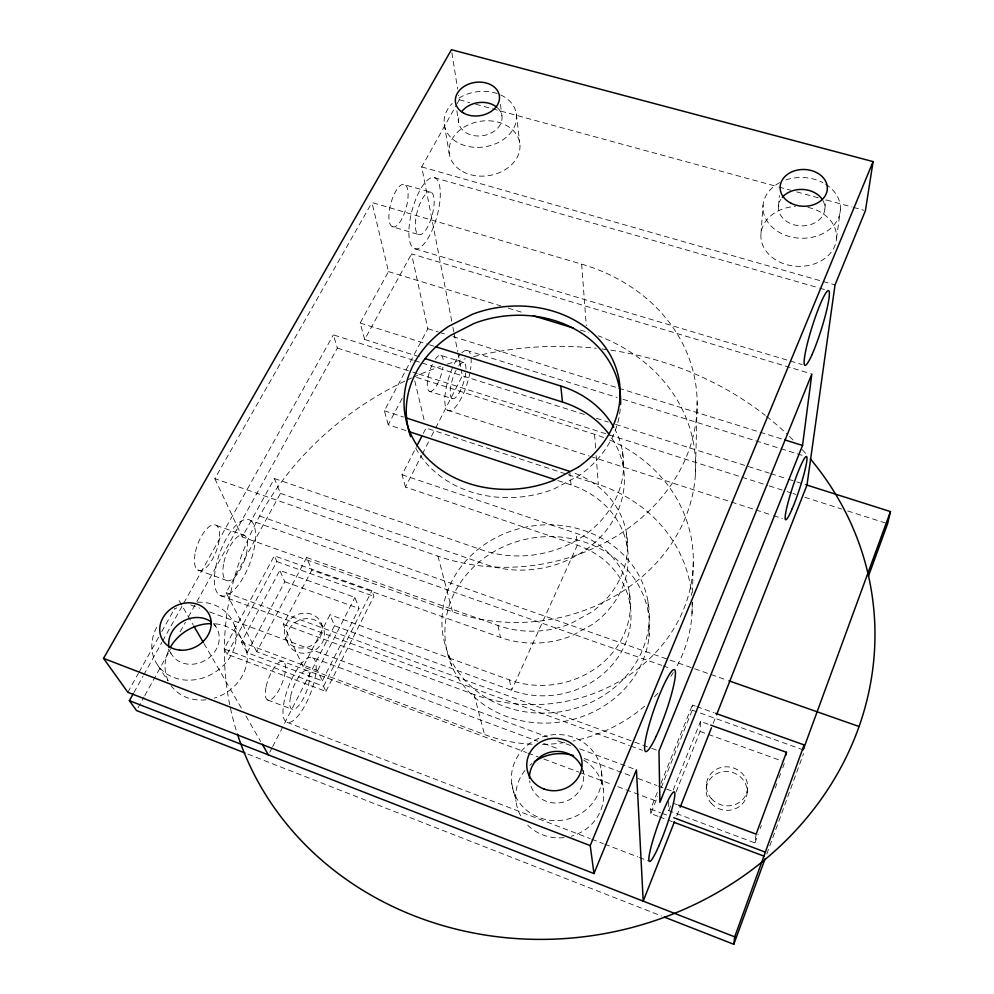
<?xml version="1.0" encoding="UTF-8"?>
<svg xmlns="http://www.w3.org/2000/svg" width="994" height="994" viewBox="0 0 994 994"><rect width="100%" height="100%" fill="white"/><g stroke="black" fill="none" stroke-linecap="round" stroke-linejoin="round"><path stroke-width="0.75" stroke-dasharray="4.97 3.73" d="M692.01 613.646L692.284 602.103M692.507 592.921L693.327 559.262M695.402 474.374L697.167 401.961M661.159 787.72L692.246 710.163L692.383 705.044L695.291 706.075M676.131 791.907L700.087 731.447L700.484 721.433L709.231 724.576M706.249 788.64L706.498 784.03M760.982 233.689L763.069 205.199M778.464 206.131L779.371 195.495M747.103 793.001L747.637 788.404M824.858 208.939L825.989 199.806M836.513 238.436L840.402 209.883M668.676 801.499L668.714 810.619L754.931 842.912L756.123 834.14M766.796 854.07L803.525 753.651M754.931 842.912L758.136 834.239M760.273 828.462L761.342 825.567M775.233 788.018L776.836 783.682M778.973 777.904L780.576 773.568M782.713 767.79L784.316 763.454M676.752 815.912L679.598 808.694M713.145 723.458L715.991 716.239M668.714 810.619L671 804.854M673.211 790.068L700.484 721.433M657.978 816.273L650.797 813.577L657.705 796.343M650.797 813.577L650.648 809.041L657.506 791.945M660.935 783.396L692.383 705.044M325.92 691.389L373.893 596.301L371.942 590.684L274.294 555.832L224.11 648.92L227.067 654.214L325.92 691.389L323.584 686.258L224.11 648.92M322.317 680.865L359.02 608.49L354.908 597.394L279.811 570.432L241.455 642.087L247.096 652.685L322.317 680.865L317.633 670.515L241.455 642.087M323.584 686.258L371.942 590.684M269.834 752.172L271.946 748.047M272.654 746.668L334.506 625.735L330.02 614.727L303.207 666.837L484.513 734.541A148.143 133.569 -8.5 0 0 533.107 744.282M334.506 625.735L511.587 690.333A85.708 77.507 -8.5 0 0 624.431 645.864A85.708 77.507 -8.5 0 0 577.352 545.209L405.44 487.072L421.605 455.476M422.301 454.096L428.625 441.734M431.446 436.242L434.95 429.371M435.658 427.992L462.359 375.782L461.191 369.731M317.633 670.515L354.908 597.394M405.44 487.072L402.036 474.734L416.163 447.25M423.233 433.521L426.053 428.016L566.791 474.25M303.207 666.837L283.24 624.319L311.793 570.071L306.661 557.522L256.775 651.716L526.497 752.533M405.937 430.601L388.244 424.786L402.371 397.923M388.244 424.786L384.38 410.783L427.83 328.741L411.566 253.868L810.359 373.545M247.096 652.685L284.843 581.751L279.811 570.432M227.067 654.214L276.854 561.598L274.294 555.832M256.775 651.716L226.147 592.66L280.482 493.384L274.419 478.536L242.213 536.934L452.456 611.708A172.534 148.777 -8.7 0 0 679.411 530.398A172.534 148.777 -8.7 0 0 598.313 335.835M419.306 356.759L364.699 339.488L411.566 253.868M364.699 339.488L360.163 323.038L388.53 271.611L371.955 202.528L583.813 264.764A183.468 154.989 -8.7 0 1 681.996 466.385A183.468 154.989 -8.7 0 1 437.969 556.18L214.841 478.648L371.955 202.528M138.017 707.815L144.031 696.956M144.776 695.601L170.359 649.442M180.138 631.799L185.406 622.294M188.413 616.864L337.376 348.074L333.375 334.866L413.169 360.176M133.917 692.532L142.974 676.28M143.732 674.926L161.86 642.41M162.618 641.055L333.375 334.866M127.828 692.284L138.377 673.41M139.135 672.056L158.742 637.005M161.761 631.612L174.584 608.701M451.761 321.286L421.729 166.893L456.283 105.128M457.041 103.786L459.29 99.748L458.582 95.2M432.378 364.289A18.874 6.026 -72.7 0 0 429.793 391.437L452.568 398.756L454.221 398.482A18.948 5.79 -72.6 0 0 465.739 372.986M429.793 391.437L431.495 391.176A18.874 6.026 -72.7 0 0 442.902 367.258M466.012 369.01A18.948 5.79 -72.6 0 0 463.751 362.562L462.111 362.748A18.948 5.79 -72.6 0 0 458.135 366.711M463.751 362.562L440.889 355.367L439.199 355.529A18.874 6.026 -72.7 0 0 435.136 359.443M418.387 234.472L420.4 234.659A22.129 7.666 -74.7 0 0 432.402 214.319A22.129 7.666 -74.7 0 0 431.234 192.277L402.893 184.325A22.03 7.964 -74.9 0 0 390.543 204.578A22.03 7.964 -74.9 0 0 392.22 226.707L418.387 234.472A22.129 7.666 -74.7 0 1 417.058 212.343A22.129 7.666 -74.7 0 1 429.246 191.954L431.234 192.277M392.22 226.707L394.307 226.918A22.03 7.964 -74.9 0 0 406.459 206.727A22.03 7.964 -74.9 0 0 404.968 184.673M459.29 99.748L469.74 102.606M475.716 104.233L777.333 186.599M778.824 187.009L790.777 190.276M796.741 191.904L819.143 198.017M826.61 200.055L851.995 206.988M853.486 207.398L863.935 210.256M421.729 166.893L835.022 284.918M434.341 177.64A36.877 12.785 -74.7 0 1 430.377 233.963A36.877 12.785 -74.7 0 1 409.043 227.999A36.877 12.785 -74.7 0 1 434.341 177.64L818.112 287.676M819.603 288.098L825.542 289.813M580.397 330.12L588.833 332.543M603.606 437.484A156.133 138.762 -8.6 0 0 596.4 434.9L416.623 377.397M415.33 248.873L788.789 360.586M790.28 361.033L802.183 364.587M388.53 271.611L500.814 305.866M508.207 308.115L524.459 313.073M427.83 328.741L438.192 331.971M439.671 332.431L447.076 334.742M453.003 336.581L617.411 387.784M618.889 388.244L783.284 439.435M466.509 350.323L617.112 397.451M623.014 399.29L779.52 448.269M780.986 448.729L795.759 453.351M797.238 453.811L804.618 456.122M360.163 323.038L428.029 344.346M429.507 344.806L433.931 346.198M414.647 360.648L420.561 362.524M422.04 362.996L584.584 414.548M596.4 418.3L608.216 422.052M615.609 424.401L769.281 473.144M770.76 473.616L787.012 478.773M788.49 479.245L806.979 485.097M337.376 348.074L411.342 371.681M412.821 372.154L417.256 373.57M418.735 374.042L767.815 485.457M769.294 485.929L785.571 491.123M787.049 491.595L791.485 493.012M792.964 493.484L795.921 494.428M804.792 497.261L841.769 509.065M847.696 510.953L887.63 523.701M447.598 410.224L589.193 456.022M590.66 456.507L754.371 509.462M755.85 509.934L772.077 515.19M773.543 515.662L782.39 518.533M384.38 410.783L403.502 417.033M568.257 474.734L600.115 485.035A148.143 133.569 -8.5 0 1 691.7 595.331M557.82 480.574L571.09 484.935A91.535 81.297 -8.6 0 1 627.338 547.408A91.535 81.297 -8.6 0 1 593.095 624.058L572.022 635.7A91.535 81.297 -8.6 0 1 500.467 637.44L311.793 570.071M402.036 474.734L576.122 533.281A86.863 78.265 -8.5 0 1 623.772 634.918A86.863 78.265 -8.5 0 1 509.388 679.884L330.02 614.727M274.419 478.536L482.09 549.993A101.139 87.149 -8.7 0 0 593.99 527.628A101.139 87.149 -8.7 0 0 615.224 429.893M280.482 493.384L485.072 564.219A99.586 86.242 -8.6 0 0 599.916 537.642A99.586 86.242 -8.6 0 0 609.72 435.148M259.633 516.023L727.471 680.294M250.563 520.471A40.568 15.904 -69.5 0 1 238.846 584.348A40.568 15.904 -69.5 0 1 215.524 568.419A40.568 15.904 -69.5 0 1 250.563 520.471L661.681 665.346M663.147 665.868L670.465 668.44M216.468 525.466L244.648 535.48M306.661 557.522L497.957 625.474A92.852 82.129 -8.6 0 0 570.556 623.685L591.939 611.894A92.852 82.129 -8.6 0 0 572.569 472.349M696.744 706.597L714.152 712.81M276.854 561.598L373.893 596.301M692.246 710.163L803.189 749.849M284.843 581.751L359.02 608.49M700.087 731.447L781.98 760.982M197.756 569.96L225.986 580.223M226.147 592.66L650.225 747.823M651.679 748.358L658.972 751.017M220.009 595.394L629.364 745.512M630.817 746.047L642.472 750.321M283.24 624.319L474.063 694.471A156.133 138.762 -8.6 0 0 678.567 620.231A156.133 138.762 -8.6 0 0 606.439 438.615M190.761 604.924L199.496 608.154M209.697 611.931L547.595 736.989M557.783 740.754L570.891 745.612M579.626 748.842L634.98 769.331M312.613 657.655A34.79 11.481 -68.6 0 1 301.977 710.524A34.79 11.481 -68.6 0 1 284.16 701.503A34.79 11.481 -68.6 0 1 312.613 657.655L537.791 741.275M543.594 743.437L559.572 749.364M584.273 758.546L630.768 775.805M638.024 778.501L656.91 785.509M658.363 786.055L672.888 791.448M672.975 803.115L677.274 804.718M527.938 753.079L538.089 756.869M543.892 759.043L578.694 772.052M580.148 772.586L612.043 784.514M617.846 786.689L658.45 801.86M650.648 809.041L660.774 812.831M662.215 813.378L666.552 815.005M659.407 816.819L666.589 819.516M668.03 820.05L672.329 821.678M267.659 699.987L291.988 709.256M286.955 722.315L590.287 838.663M591.728 839.222L603.283 843.657M604.725 844.204L637.949 856.952M639.39 857.499L648.063 860.829M247.866 754.123L661.495 915.996M157.86 665.408L167.75 680.517M168.309 649.057L172.347 655.493M179.106 600.612L193.084 624.766M203.956 643.54L242.027 709.294M245.903 716.003L260.664 741.499M213.934 623.4L215.4 626.058M234.236 624.915L245.356 645.926M285.266 637.614L287.775 642.894M214.841 478.648L242.213 536.934M321.248 623.412A19.346 17.022 -24.4 0 1 299.604 647.951A19.346 17.022 -24.4 0 1 289.018 620.43A19.346 17.022 -24.4 0 1 321.248 623.412L323.51 628.767A19.221 16.935 -24.5 0 1 302.027 653.182A19.221 16.935 -24.5 0 1 291.49 625.785A19.221 16.935 -24.5 0 1 323.51 628.767M448.642 654.947L451.587 665.446M437.969 556.18L452.456 611.708M474.063 694.471L484.513 734.541M414.746 380.864L424.289 420.648M511.711 783.458L516.035 801.487M497.957 625.474L500.467 637.44M509.388 679.884L511.587 690.333L577.352 545.209L576.122 533.281M452.941 327.349L453.823 331.884M454.121 333.4L457.65 351.565M457.948 353.081L460.893 368.215M444.256 124.412L449.226 153.387M456.83 110.806L458.669 122.287M451.91 52.732L457.625 89.137M583.068 770.325L583.428 773.158M500.454 104.358L501.92 115.888M516.333 113.763L519.725 142.974M569.674 471.355L571.09 484.935M601.37 770.586A45.302 42.99 -9.9 0 1 539.904 817.851A45.302 42.99 -9.9 0 1 528.584 744.245A45.302 42.99 -9.9 0 1 601.37 770.586L603.271 788.975M581.652 264.118L586.298 325.783M594.549 434.291L595.58 447.983M596.151 455.587L598.326 484.488M622.505 451.45L623.263 466.869M626.531 533.368L627.164 546.377M629.438 592.623L629.997 604.017M648.013 601.407L648.324 612.54M648.734 626.058A103.91 93.97 -8.5 0 1 484.662 696.782A103.91 93.97 -8.5 0 1 503.411 534.101A103.91 93.97 -8.5 0 1 648.734 626.058L649.045 636.955A102.544 93.051 -8.4 0 1 487.11 706.833A102.544 93.051 -8.4 0 1 505.598 545.756A102.544 93.051 -8.4 0 1 649.045 636.955M236.125 729.944A325.92 295.852 -8.4 0 1 230.012 706.113M229.713 704.709A325.92 295.852 -8.4 0 1 404.682 381.211M407.478 379.894A325.92 295.852 -8.4 0 1 411.702 377.944M413.119 377.31A325.92 295.852 -8.4 0 1 440.541 366.413M447.325 364.102A325.92 295.852 -8.4 0 1 465.217 358.759M473.566 356.61A325.92 295.852 -8.4 0 1 596.238 348.31M601.942 348.956A325.92 295.852 -8.4 0 1 606.203 349.503M610.813 350.161A325.92 295.852 -8.4 0 1 765.318 415.43M766.523 416.374A325.92 295.852 -8.4 0 1 787.323 434.378M789.522 436.49A325.92 295.852 -8.4 0 1 793.871 440.789M802.27 449.636A325.92 295.852 -8.4 0 1 806.345 454.196M440.889 355.367A18.874 6.026 -72.7 0 1 443.324 361.841M452.568 398.756A18.948 5.79 -72.6 0 1 450.444 388.455A18.948 5.79 -72.6 0 1 456.072 370.24M692.147 602.339A148.143 133.569 -8.5 0 1 676.255 667.409M673.261 672.565A148.143 133.569 -8.5 0 1 670.851 676.367M657.904 693.153A148.143 133.569 -8.5 0 1 653.704 697.626M644.684 706.1A148.143 133.569 -8.5 0 1 573.016 741.039M564.828 742.518A148.143 133.569 -8.5 0 1 540.003 744.431M461.837 352.795A31.572 9.654 -72.6 0 1 470.224 353.765M471.057 357.865A31.572 9.654 -72.6 0 1 470.485 369.582M470.025 372.303A31.572 9.654 -72.6 0 1 448.431 410.671A31.572 9.654 -72.6 0 1 453.177 366.227M454.407 363.68A31.572 9.654 -72.6 0 1 460.011 354.771M620.268 409.056A107.538 90.765 -8.7 0 1 579.017 475.617L554.105 488.924A107.538 90.765 -8.7 0 1 415.48 447.66M497.758 108.097A21.856 16.687 -8.6 0 1 483.656 135.544A21.856 16.687 -8.6 0 1 459.725 115.018M823.044 200.751A23.247 18.227 1.7 0 1 800.978 225.874A23.247 18.227 1.7 0 1 780.824 199.309M213.474 623.834A26.117 22.489 -29 0 1 205.82 660.004A26.117 22.489 -29 0 1 169.663 650.262M582.062 767.94A27.173 25.794 -9.9 0 1 562.939 802.22A27.173 25.794 -9.9 0 1 529.64 780.886M215.325 623.81A42.419 36.778 -29.6 0 1 247.27 657.655A42.419 36.778 -29.6 0 1 214.294 698.111M205.982 699.801A42.419 36.778 -29.6 0 1 171.043 685.562M168.234 680.803A42.419 36.778 -29.6 0 1 168.707 650.411M197.359 602.24A43.537 37.474 -29 0 1 235.131 644.857A43.537 37.474 -29 0 1 179.019 679.101A43.537 37.474 -29 0 1 157.027 626.841M174.36 609.247A43.537 37.474 -29 0 1 176.82 607.856M583.801 760.124A44.071 42.059 -10 0 1 603.196 801.661A44.071 42.059 -10 0 1 571.264 836.215M564.12 837.594A44.071 42.059 -10 0 1 526.385 823.753M520.707 815.838A44.071 42.059 -10 0 1 524.969 770.425M529.79 765.33A44.071 42.059 -10 0 1 531.952 763.504M807.923 207.398A37.859 29.982 2 0 1 828.673 255.098A37.859 29.982 2 0 1 765.517 250.326A37.859 29.982 2 0 1 795.399 206.454M458.979 98.108A36.43 27.807 -8.6 0 1 515.936 111.813A36.43 27.807 -8.6 0 1 471.566 147.013A36.43 27.807 -8.6 0 1 452.171 103.513M825.604 184.201A38.754 30.392 1.7 0 1 829.679 229.216A38.754 30.392 1.7 0 1 772.251 227.241A38.754 30.392 1.7 0 1 779.619 182.623M785.844 179.939A38.754 30.392 1.7 0 1 822.883 182.647M194.998 554.031L194.414 559.572A24.216 9.903 -69.4 0 0 204.727 568.667A24.216 9.903 -69.4 0 0 218.966 541.444L219.575 536.002A24.216 9.903 -69.4 0 0 209.299 526.584A24.216 9.903 -69.4 0 0 194.998 554.031M223.513 564.331L222.88 569.885A24.328 9.542 -69.5 0 0 232.758 578.843A24.328 9.542 -69.5 0 0 246.872 551.434L247.531 545.979A24.328 9.542 -69.5 0 0 237.703 536.685A24.328 9.542 -69.5 0 0 223.513 564.331M265.932 687.599L265.336 692.135A20.787 7.157 -68.5 0 0 273.126 697.937A20.787 7.157 -68.5 0 0 284.88 673.957L285.489 669.496A20.787 7.157 -68.5 0 0 277.748 663.458A20.787 7.157 -68.5 0 0 265.932 687.599M290.484 696.906L289.85 701.453A20.874 6.883 -68.6 0 0 297.293 707.132A20.874 6.883 -68.6 0 0 308.972 683.015L309.619 678.542A20.874 6.883 -68.6 0 0 302.201 672.627A20.874 6.883 -68.6 0 0 290.484 696.906M711.095 803.115A20.576 19.346 14.5 0 0 745.997 797.946A20.576 19.346 14.5 0 0 722.924 771.729A20.576 19.346 14.5 0 0 711.095 803.115M711.369 798.58A20.712 19.458 14.2 0 0 746.519 793.374A20.712 19.458 14.2 0 0 723.272 767.02A20.712 19.458 14.2 0 0 711.369 798.58M462.657 171.515A35.635 27.497 -8.5 0 0 519.651 150.206A35.635 27.497 -8.5 0 0 471.243 123.641A35.635 27.497 -8.5 0 0 462.657 171.515"/><path stroke-width="1.49" d="M664.377 917.127L733.796 944.3L734.715 936.845L804.121 744.916L715.605 713.332M802.543 445.436L811.837 373.993L658.972 751.017L659.892 802.406L802.543 445.436L784.775 439.895M674.479 821.69L643.205 901.148L636.433 769.865L593.977 873.54L127.828 692.284L103.55 658.388L451.438 49.7L873.092 161.6L865.426 210.653L835.022 284.918L806.979 485.097L716.562 714.798M785.993 755.067L786.453 752.296L710.685 725.098M804.121 744.916L803.189 749.849L890.45 511.587L806.221 484.861M890.45 511.587L887.63 523.701L868.47 576.098M733.796 944.3L765.206 858.431M786.453 752.296L756.123 834.14L678.703 805.252M680.169 807.252L711.443 727.794M593.977 873.54L590.225 845.608L873.092 161.6M416.871 445.884L421.816 436.267M244.971 752.98L136.501 710.536L129.382 700.658L133.159 693.887M533.318 315.781L573.215 327.945M435.409 346.657L560.802 386.02A101.139 87.149 -8.7 0 1 613.77 427.209M425.208 358.635L562.467 402.048A99.586 86.242 -8.6 0 1 608.8 433.918M406.434 417.989L569.674 471.355M408.894 431.57L554.863 479.605M728.925 680.815L859.04 726.502M673.783 817.727L764.908 851.933M673.77 822.212L764.237 856.232M103.55 658.388L590.225 845.608M129.382 700.658L734.715 936.845M193.867 626.108L203.186 642.199M262.217 744.183L268.43 754.918M560.802 386.02L562.467 402.048M810.309 458.843A325.92 295.852 -8.4 0 1 694.943 904.354A325.92 295.852 -8.4 0 1 237.429 734.106M410.621 436.664A107.538 90.765 -8.7 0 1 450.332 335.55L474.175 323.385A107.538 90.765 -8.7 0 1 620.567 404.558M461.738 111.601A21.856 16.687 -8.6 0 1 496.876 107.302M168.943 647.38A26.117 22.489 -29 0 1 182.101 621.784A26.117 22.489 -29 0 1 211.213 621.896M782.34 197.272A23.247 18.227 1.7 0 1 822.398 199.67M529.429 778.19A27.173 25.794 -9.9 0 1 550.887 752.048A27.173 25.794 -9.9 0 1 581.54 766.697M170.073 647.74A42.419 36.778 -29.6 0 1 210.827 623.611M534.2 761.826A44.071 42.059 -10 0 1 573.55 755.552M578.222 467.205L553.086 480.611A108.445 91.262 -8.7 0 1 417.716 446.455A108.445 91.262 -8.7 0 1 448.518 326.442L472.572 314.203A108.445 91.262 -8.7 0 1 606.091 348.335A108.445 91.262 -8.7 0 1 578.222 467.205M792.268 508.593A33.287 3.554 -71.8 0 0 806.842 457.029A33.287 3.554 -71.8 0 0 789.062 498.851A33.287 3.554 -71.8 0 0 792.268 508.593M658.662 846.379A36.865 4.262 -70.4 0 0 674.342 791.994A36.865 4.262 -70.4 0 0 652.536 841.558A36.865 4.262 -70.4 0 0 658.662 846.379M463.713 113.179A22.191 16.811 -8.6 0 0 499.274 100.133A22.191 16.811 -8.6 0 0 469.267 83.881A22.191 16.811 -8.6 0 0 463.713 113.179M790.802 203.136A23.62 18.401 1.6 0 0 827.306 189.158A23.62 18.401 1.6 0 0 793.063 171.341A23.62 18.401 1.6 0 0 790.802 203.136M544.029 789A27.683 26.179 -9.9 0 0 581.776 760.373A27.683 26.179 -9.9 0 0 537.381 744.146A27.683 26.179 -9.9 0 0 544.029 789M179.69 650.101A26.589 22.775 -28.7 0 0 210.107 616.69A26.589 22.775 -28.7 0 0 166.644 612.726A26.589 22.775 -28.7 0 0 179.69 650.101M811.899 354.87A39.213 4.784 -72.5 0 0 829.294 292.05A39.213 4.784 -72.5 0 0 809.017 337.277A39.213 4.784 -72.5 0 0 811.899 354.87M656.202 736.256A43.425 6.039 -70.7 0 0 674.851 669.993A43.425 6.039 -70.7 0 0 648.97 725.434A43.425 6.039 -70.7 0 0 656.202 736.256"/></g></svg>
